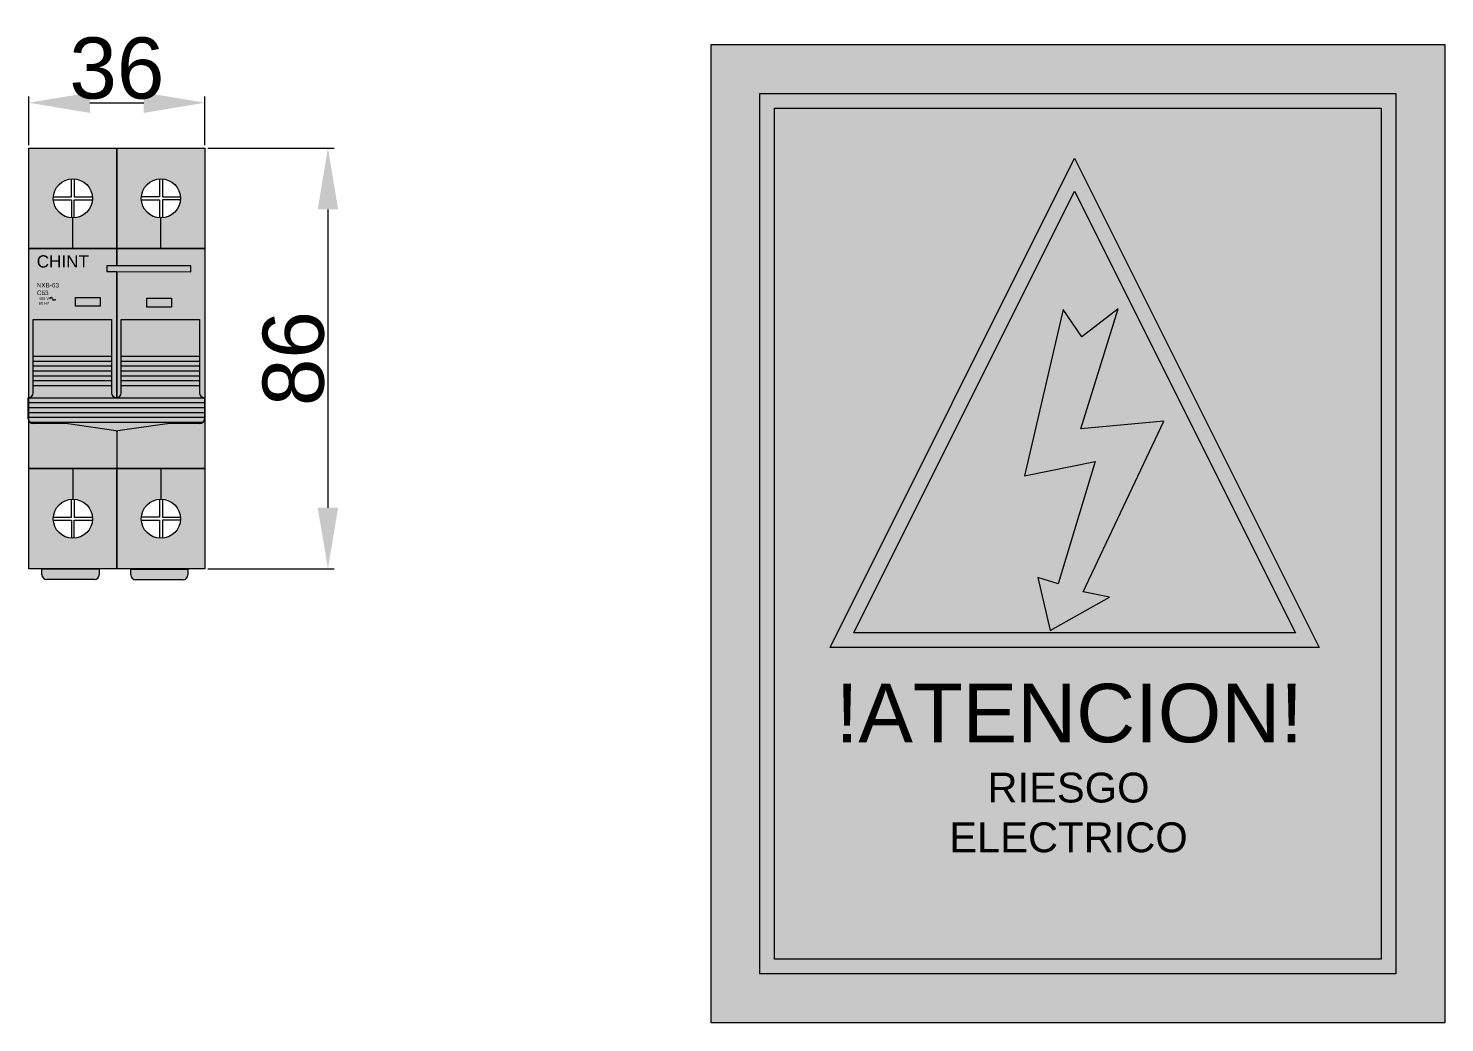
# Model space of a CAD drawing. Header units: millimetres. Extents: x 2499 to 4503, y 2704 to 3691.
# Drawn here: x 3146.3 to 3435.9, y 2704.5 to 2907.8 of the extents above; entities that cross this region are included whole.
import ezdxf

# ---------------------------------------------------------------- set-up
doc = ezdxf.new("R2010")
doc.units = ezdxf.units.MM
doc.layers.add('Imágenes', color=250, linetype='Continuous')
doc.layers.add('Rellenos sólidos', color=7, linetype='Continuous', true_color=0xffffff)
doc.styles.get("Standard").update_dxf_attribs({"font": 'arial.ttf'})
doc.dimstyles.new('ISO-25', dxfattribs={"dimtxt": 2.5, "dimasz": 2.5, "dimexe": 1.25, "dimexo": 0.625, "dimtad": 1, "dimtxsty": 'Standard', "dimcen": 2.5, "dimadec": 0, "dimazin": 0, "dimtfac": 1, "dimtmove": 0, "dimatfit": 3, "dimfxl": 1, "dimarcsym": 0})

# ---------------------------------------------------------------- blocks, each defined once
blk = doc.blocks.new('*D10')
at = {"layer": 'Defpoints', "color": 0, "transparency": 16777216}
for p in [(3182.39, 2892.57), (3146.39, 2883.26), (3182.39, 2883.26)]:
    blk.add_point(p, dxfattribs=at)
at = {"layer": 'Rellenos sólidos', "color": 0, "lineweight": -2, "transparency": 16777216}
for p, q in [((3146.39, 2883.89), (3146.39, 2893.82)), ((3182.39, 2883.89), (3182.39, 2893.82)), ((3158.89, 2892.57), (3169.89, 2892.57))]:
    blk.add_line(p, q, dxfattribs=at)
at = {"layer": 'Rellenos sólidos', "color": 0, "transparency": 16777216}
for points in [[(3158.89, 2894.65), (3158.89, 2890.48), (3146.39, 2892.57)], [(3169.89, 2894.65), (3169.89, 2890.48), (3182.39, 2892.57)]]:
    blk.add_solid(points, dxfattribs=at)
at = {"layer": 'Rellenos sólidos', "color": 0, "transparency": 16777216, "insert": (3164.39, 2899.58), "char_height": 12.5, "attachment_point": 5}
blk.add_mtext('36', dxfattribs=at)
blk = doc.blocks.new('*D11')
at = {"layer": 'Defpoints', "color": 0, "transparency": 16777216}
for p in [(3182.39, 2883.26), (3182.39, 2797.26), (3207.55, 2797.26)]:
    blk.add_point(p, dxfattribs=at)
at = {"layer": 'Rellenos sólidos', "color": 0, "lineweight": -2, "transparency": 16777216}
for p, q in [((3183.02, 2883.26), (3208.8, 2883.26)), ((3207.55, 2870.76), (3207.55, 2809.76)), ((3183.02, 2797.26), (3208.8, 2797.26))]:
    blk.add_line(p, q, dxfattribs=at)
at = {"layer": 'Rellenos sólidos', "color": 0, "transparency": 16777216}
for points in [[(3205.46, 2870.76), (3209.63, 2870.76), (3207.55, 2883.26)], [(3205.46, 2809.76), (3209.63, 2809.76), (3207.55, 2797.26)]]:
    blk.add_solid(points, dxfattribs=at)
at = {"layer": 'Rellenos sólidos', "color": 0, "transparency": 16777216, "insert": (3200.54, 2840.26), "char_height": 12.5, "attachment_point": 5, "rotation": 90}
blk.add_mtext('86', dxfattribs=at)

msp = doc.modelspace()

# ---------------------------------------------------------------- hatches: boundary and pattern name
at = {"layer": 'Imágenes', "transparency": 33554681}
h = msp.add_hatch(color=7, dxfattribs=at)
h.dxf.hatch_style = 1
h.paths.add_polyline_path([(3182.448, 2883.261), (3164.448, 2883.261), (3164.448, 2862.761), (3173.448, 2862.761), (3173.448, 2869.011, -0.4142136), (3169.448, 2873.011, -1), (3177.448, 2873.011, -0.4142136), (3173.448, 2869.011), (3173.448, 2862.761), (3182.448, 2862.761)])
h.paths.add_polyline_path([(3164.448, 2883.261), (3164.373, 2883.261), (3146.448, 2883.261), (3146.448, 2862.761), (3155.448, 2862.761), (3155.448, 2869.011, -0.4142136), (3151.448, 2873.011, -1), (3159.448, 2873.011, -0.4142136), (3155.448, 2869.011), (3155.448, 2862.761), (3164.448, 2862.761)])
h.paths.add_polyline_path([(3182.448, 2862.761), (3164.448, 2862.761), (3164.448, 2859.227), (3179.603, 2859.225), (3179.603, 2858.028), (3164.477, 2858.033), (3164.448, 2858.033), (3164.448, 2832.264, 0.3928548), (3165.346, 2833.231), (3165.346, 2848.261), (3181.346, 2848.261), (3181.346, 2833.231, 0.4550691), (3182.448, 2832.271)])
h.paths.add_polyline_path([(3170.567, 2852.594), (3175.609, 2852.594), (3175.609, 2850.796), (3170.567, 2850.796)], flags=16)
h.paths.add_polyline_path([(3182.346, 2827.931, -0.4142136), (3181.377, 2826.961), (3174.871, 2826.961, 0.0368354), (3174.729, 2826.951), (3164.451, 2825.441), (3164.448, 2817.761), (3182.448, 2817.761)])
h.paths.add_polyline_path([(3164.451, 2825.454, -0.0376382), (3164.267, 2825.468), (3154.489, 2826.951, 0.0372544), (3154.345, 2826.961), (3147.315, 2826.961, -0.2842982), (3146.448, 2827.498), (3146.448, 2817.761), (3164.448, 2817.761)])
h.paths.add_polyline_path([(3164.448, 2817.761), (3155.448, 2817.761), (3155.448, 2811.511, -0.4142136), (3159.448, 2807.511, -1), (3151.448, 2807.511, -0.4142136), (3155.448, 2811.511), (3155.448, 2817.761), (3146.448, 2817.761), (3146.448, 2797.261), (3164.448, 2797.261)])
h.paths.add_polyline_path([(3173.448, 2817.761), (3164.448, 2817.761), (3164.448, 2797.261), (3164.531, 2797.261), (3182.448, 2797.261), (3182.448, 2817.761), (3173.448, 2817.761), (3173.448, 2811.511, -0.4142136), (3177.448, 2807.511, -1), (3169.448, 2807.511, -0.4142136), (3173.448, 2811.511)])
h = msp.add_hatch(color=7, dxfattribs=at)
h.dxf.hatch_style = 1
h.paths.add_polyline_path([(3146.291, 2832.261), (3146.291, 2827.931), (3146.393, 2817.761), (3146.393, 2862.761), (3164.393, 2862.761), (3164.393, 2859.227), (3179.548, 2859.225), (3179.548, 2858.028), (3164.422, 2858.033), (3164.393, 2858.033), (3164.393, 2832.261)])
h.paths.add_polyline_path([(3155.919, 2852.774), (3160.961, 2852.774), (3160.961, 2850.976), (3155.919, 2850.976)], flags=0)
h.paths.add_polyline_path([(3164.393, 2862.761), (3146.393, 2862.761), (3146.393, 2832.264, 0.3928548), (3147.291, 2833.231), (3147.291, 2848.261), (3163.291, 2848.261), (3163.291, 2833.231, 0.4142136), (3164.26, 2832.261), (3164.393, 2832.261), (3164.393, 2858.033), (3162.338, 2858.033), (3162.338, 2859.23), (3164.339, 2859.227), (3164.393, 2859.227)], flags=16)
h.paths.add_polyline_path([(3160.961, 2852.774), (3160.961, 2850.976), (3155.919, 2850.976), (3155.919, 2852.774)], flags=0)
h.paths.add_polyline_path([(3164.393, 2862.761), (3146.393, 2862.761), (3146.393, 2832.264, 0.3928548), (3147.291, 2833.231), (3147.291, 2848.261), (3163.291, 2848.261), (3163.291, 2833.231, 0.4142136), (3164.26, 2832.261), (3164.393, 2832.261), (3164.393, 2858.033), (3179.548, 2858.028), (3179.548, 2859.225), (3164.393, 2859.227)], flags=17)
h = msp.add_hatch(color=7, dxfattribs=at)
h.dxf.hatch_style = 1
h.paths.add_polyline_path([(3146.346, 2831.86), (3146.346, 2827.529), (3146.448, 2817.36), (3146.448, 2862.36), (3164.448, 2862.36), (3164.448, 2858.825), (3179.603, 2858.823), (3179.603, 2857.626), (3164.477, 2857.631), (3164.448, 2857.631), (3164.448, 2831.86)])
h.paths.add_polyline_path([(3155.974, 2852.372), (3161.016, 2852.372), (3161.016, 2850.574), (3155.974, 2850.574)], flags=16)
at = {"layer": 'Imágenes', "true_color": 0x2776bb, "transparency": 33554681}
h = msp.add_hatch(color=152, dxfattribs=at)
h.dxf.hatch_style = 1
h.paths.add_polyline_path([(3163.291, 2848.261), (3147.291, 2848.261), (3147.291, 2840.746), (3163.291, 2840.746)])
h.paths.add_polyline_path([(3163.291, 2840.746), (3147.291, 2840.746), (3147.291, 2839.746), (3163.291, 2839.746)])
h.paths.add_polyline_path([(3179.548, 2859.225), (3164.339, 2859.227), (3162.338, 2859.23), (3162.338, 2858.033), (3164.422, 2858.033), (3179.548, 2858.028)])
h.paths.add_polyline_path([(3163.291, 2839.746), (3147.291, 2839.746), (3147.291, 2833.231, -0.3928548), (3146.393, 2832.264), (3146.393, 2832.261), (3164.26, 2832.261, -0.4142136), (3163.291, 2833.231)])
h.paths.add_polyline_path([(3181.291, 2848.261), (3165.291, 2848.261), (3165.291, 2833.231, -0.3928548), (3164.393, 2832.264), (3164.393, 2832.261), (3182.26, 2832.261, -0.4142136), (3181.291, 2833.231)])
h.paths.add_polyline_path([(3182.291, 2830.261), (3164.364, 2830.261), (3146.393, 2830.261), (3146.393, 2829.261), (3164.448, 2829.261), (3182.291, 2829.261)])
h.paths.add_polyline_path([(3182.291, 2832.261), (3164.26, 2832.261), (3146.393, 2832.261), (3146.393, 2831.261), (3164.446, 2831.261), (3182.291, 2831.261)])
h.paths.add_polyline_path([(3182.291, 2831.261), (3164.364, 2831.261), (3146.393, 2831.261), (3146.393, 2830.261), (3164.447, 2830.261), (3182.291, 2830.261)])
h.paths.add_polyline_path([(3182.291, 2829.261), (3164.448, 2829.261), (3164.365, 2829.261), (3146.393, 2829.261), (3146.393, 2828.261), (3164.449, 2828.261), (3182.291, 2828.261)])
h.paths.add_polyline_path([(3182.291, 2828.261), (3164.449, 2828.261), (3146.393, 2828.261), (3146.393, 2827.498, 0.2842982), (3147.26, 2826.961), (3154.29, 2826.961, -0.0372544), (3154.434, 2826.951), (3164.212, 2825.468, 0.0742221), (3164.574, 2825.467), (3174.674, 2826.951, -0.0368354), (3174.816, 2826.961), (3181.322, 2826.961, 0.4142136), (3182.291, 2827.931)])
at = {"layer": 'Imágenes', "true_color": 0x000000, "transparency": 33554681}
h = msp.add_hatch(color=18, dxfattribs=at)
h.dxf.hatch_style = 1
h.paths.add_polyline_path([(3160.961, 2852.774), (3155.919, 2852.774), (3155.919, 2850.976), (3160.961, 2850.976)])
at = {"layer": 'Imágenes', "transparency": 33554681}
h = msp.add_hatch(color=3, dxfattribs=at)
h.dxf.hatch_style = 1
h.paths.add_polyline_path([(3160.961, 2852.774), (3155.919, 2852.774), (3155.919, 2850.976), (3160.961, 2850.976)])
h.paths.add_polyline_path([(3175.554, 2852.595), (3170.512, 2852.595), (3170.512, 2850.796), (3175.554, 2850.796)])
at = {"layer": 'Imágenes', "true_color": 0x000000, "transparency": 33554681}
h = msp.add_hatch(color=18, dxfattribs=at)
h.dxf.hatch_style = 1
h.paths.add_polyline_path([(3175.554, 2852.595), (3170.512, 2852.595), (3170.512, 2850.796), (3175.554, 2850.796)])
at = {"layer": 'Imágenes', "true_color": 0x2776bb, "transparency": 33554681}
h = msp.add_hatch(color=152, dxfattribs=at)
h.dxf.hatch_style = 1
h.paths.add_polyline_path([(3160.761, 2797.261), (3149.076, 2797.261), (3149.076, 2796.061, 0.4142136), (3150.045, 2795.092), (3159.791, 2795.092, 0.4142136), (3160.761, 2796.061)])
h.paths.add_polyline_path([(3178.935, 2797.217), (3167.251, 2797.217), (3167.251, 2796.017, 0.4142136), (3168.22, 2795.048), (3177.966, 2795.048, 0.4142136), (3178.935, 2796.017)])
at = {"layer": 'Rellenos sólidos', "transparency": 33554681}
h = msp.add_hatch(color=7, dxfattribs=at)
h.dxf.hatch_style = 1
h.paths.add_polyline_path([(3435.893, 2904.485), (3285.893, 2904.485), (3285.893, 2704.485), (3435.893, 2704.485)])
h.paths.add_polyline_path([(3425.893, 2714.485), (3295.893, 2714.485), (3295.893, 2894.485), (3425.893, 2894.485)], flags=16)
h.paths.add_polyline_path([(3422.893, 2891.485), (3422.893, 2717.485), (3298.893, 2717.485), (3298.893, 2891.485)], flags=0)
h.paths.add_polyline_path([(3410.228, 2781.215), (3310.228, 2781.215), (3360.228, 2881.215)], flags=0)
h.paths.add_polyline_path([(3405.374, 2784.215), (3315.082, 2784.215), (3360.228, 2874.507)], flags=0)
h.paths.add_polyline_path([(3369.138, 2850.399), (3361.466, 2825.914), (3378.468, 2827.485), (3361.993, 2792.567), (3367.344, 2791.464), (3355.222, 2784.694), (3352.736, 2795.479), (3356.895, 2794.224), (3364.447, 2819.236), (3349.995, 2816.314), (3357.874, 2850.276), (3361.669, 2844.705)], flags=0)
h.paths.add_polyline_path([(3332.911, 2735.784), (3384.743, 2735.784), (3384.743, 2758.634), (3332.911, 2758.634)], flags=8)
h.paths.add_polyline_path([(3306.96, 2755.074), (3408.481, 2755.074), (3408.481, 2779.702), (3306.96, 2779.702)], flags=8)
at = {"layer": 'Rellenos sólidos', "true_color": 0x000000, "transparency": 33554681}
h = msp.add_hatch(color=18, dxfattribs=at)
h.dxf.hatch_style = 1
h.paths.add_polyline_path([(3425.893, 2894.485), (3295.893, 2894.485), (3295.893, 2714.485), (3425.893, 2714.485)])
h.paths.add_polyline_path([(3422.893, 2891.485), (3422.893, 2717.485), (3298.893, 2717.485), (3298.893, 2891.485)], flags=16)
h.paths.add_polyline_path([(3410.228, 2781.215), (3310.228, 2781.215), (3360.228, 2881.215)], flags=0)
h.paths.add_polyline_path([(3405.374, 2784.215), (3315.082, 2784.215), (3360.228, 2874.507)], flags=0)
h.paths.add_polyline_path([(3369.138, 2850.399), (3361.466, 2825.914), (3378.468, 2827.485), (3361.993, 2792.567), (3367.344, 2791.464), (3355.222, 2784.694), (3352.736, 2795.479), (3356.895, 2794.224), (3364.447, 2819.236), (3349.995, 2816.314), (3357.874, 2850.276), (3361.669, 2844.705)], flags=0)
h.paths.add_polyline_path([(3332.911, 2735.784), (3384.743, 2735.784), (3384.743, 2758.634), (3332.911, 2758.634)], flags=8)
h.paths.add_polyline_path([(3306.96, 2755.074), (3408.481, 2755.074), (3408.481, 2779.702), (3306.96, 2779.702)], flags=8)
at = {"layer": 'Rellenos sólidos', "transparency": 33554681}
h = msp.add_hatch(color=7, dxfattribs=at)
h.dxf.hatch_style = 1
h.paths.add_polyline_path([(3422.893, 2891.485), (3298.893, 2891.485), (3298.893, 2717.485), (3422.893, 2717.485)])
h.paths.add_polyline_path([(3410.228, 2781.215), (3310.228, 2781.215), (3360.228, 2881.215)], flags=16)
h.paths.add_polyline_path([(3405.374, 2784.215), (3315.082, 2784.215), (3360.228, 2874.507)], flags=0)
h.paths.add_polyline_path([(3369.138, 2850.399), (3361.466, 2825.914), (3378.468, 2827.485), (3361.993, 2792.567), (3367.344, 2791.464), (3355.222, 2784.694), (3352.736, 2795.479), (3356.895, 2794.224), (3364.447, 2819.236), (3349.995, 2816.314), (3357.874, 2850.276), (3361.669, 2844.705)], flags=0)
at = {"layer": 'Rellenos sólidos', "true_color": 0x000000, "transparency": 33554681}
h = msp.add_hatch(color=18, dxfattribs=at)
h.dxf.hatch_style = 1
h.paths.add_polyline_path([(3360.228, 2881.215), (3310.228, 2781.215), (3410.228, 2781.215)])
h.paths.add_polyline_path([(3360.228, 2874.507), (3405.374, 2784.215), (3315.082, 2784.215)], flags=16)
h.paths.add_polyline_path([(3357.874, 2850.276), (3361.669, 2844.705), (3369.138, 2850.399), (3361.466, 2825.914), (3378.468, 2827.485), (3361.993, 2792.567), (3367.344, 2791.464), (3355.222, 2784.694), (3352.736, 2795.479), (3356.895, 2794.224), (3364.447, 2819.236), (3349.995, 2816.314)], flags=0)
at = {"layer": 'Rellenos sólidos', "true_color": 0xf1eb1f, "transparency": 33554681}
h = msp.add_hatch(color=2, dxfattribs=at)
h.dxf.hatch_style = 1
h.paths.add_polyline_path([(3360.228, 2874.507), (3315.082, 2784.215), (3405.374, 2784.215)])
h.paths.add_polyline_path([(3357.874, 2850.276), (3361.669, 2844.705), (3369.138, 2850.399), (3361.466, 2825.914), (3378.468, 2827.485), (3361.993, 2792.567), (3367.344, 2791.464), (3355.222, 2784.694), (3352.736, 2795.479), (3356.895, 2794.224), (3364.447, 2819.236), (3349.995, 2816.314)], flags=16)
at = {"layer": 'Rellenos sólidos', "true_color": 0x000000, "transparency": 33554681}
h = msp.add_hatch(color=18, dxfattribs=at)
h.dxf.hatch_style = 1
h.paths.add_polyline_path([(3378.468, 2827.485), (3361.466, 2825.914), (3369.138, 2850.399), (3361.669, 2844.705), (3357.874, 2850.276), (3349.995, 2816.314), (3364.447, 2819.236), (3356.895, 2794.224), (3352.736, 2795.479), (3355.222, 2784.694), (3367.344, 2791.464), (3361.993, 2792.567)])

# ---------------------------------------------------------------- linework, layer by layer
at = {"color": 18, "true_color": 0x000000}
for p, q in [((3146.393, 2883.261), (3164.393, 2883.261)), ((3146.393, 2862.761), (3146.393, 2883.261)), ((3146.393, 2883.261), (3164.4, 2883.261)), ((3146.393, 2797.261), (3146.393, 2883.261)), ((3164.318, 2883.261), (3164.393, 2883.261)), ((3164.318, 2883.261), (3182.393, 2883.261)), ((3164.393, 2883.261), (3164.393, 2862.761)), ((3164.393, 2883.261), (3164.4, 2883.261)), ((3164.393, 2883.261), (3164.393, 2862.761)), ((3164.393, 2862.761), (3164.393, 2883.261)), ((3164.393, 2883.261), (3182.393, 2883.261)), ((3164.393, 2862.761), (3164.393, 2883.261)), ((3182.393, 2883.261), (3182.393, 2862.761)), ((3182.393, 2883.261), (3182.393, 2797.261)), ((3155.093, 2873.311), (3155.093, 2877.011)), ((3155.693, 2877.011), (3155.693, 2873.311)), ((3173.093, 2877.011), (3173.093, 2873.311)), ((3173.693, 2877.011), (3173.693, 2873.311)), ((3151.393, 2873.311), (3155.093, 2873.311)), ((3155.693, 2873.311), (3159.393, 2873.311)), ((3173.093, 2873.311), (3169.393, 2873.311)), ((3173.693, 2873.311), (3177.393, 2873.311)), ((3151.393, 2872.711), (3155.093, 2872.711)), ((3155.093, 2872.711), (3155.093, 2869.011)), ((3155.693, 2869.011), (3155.693, 2872.711)), ((3155.693, 2872.711), (3159.393, 2872.711)), ((3169.393, 2872.711), (3173.093, 2872.711)), ((3173.093, 2872.711), (3173.093, 2869.011)), ((3177.393, 2872.711), (3173.693, 2872.711)), ((3173.693, 2872.711), (3173.693, 2869.011)), ((3155.393, 2862.761), (3155.393, 2869.011)), ((3173.393, 2862.761), (3173.393, 2869.011)), ((3146.393, 2817.761), (3146.393, 2862.761)), ((3146.393, 2862.761), (3164.418, 2862.761)), ((3146.393, 2817.761), (3146.393, 2862.761)), ((3146.393, 2862.761), (3164.393, 2862.761)), ((3164.393, 2862.761), (3146.393, 2862.761)), ((3164.336, 2862.761), (3182.393, 2862.761)), ((3164.336, 2862.761), (3164.393, 2862.761)), ((3164.393, 2862.761), (3164.336, 2862.761)), ((3164.393, 2859.23), (3164.393, 2862.761)), ((3164.393, 2862.761), (3164.418, 2862.761)), ((3164.393, 2862.761), (3164.393, 2859.227)), ((3164.393, 2859.227), (3164.393, 2862.761)), ((3164.393, 2862.761), (3182.393, 2862.761)), ((3164.393, 2862.761), (3164.393, 2859.23)), ((3164.418, 2862.761), (3164.393, 2862.761)), ((3182.393, 2862.761), (3164.393, 2862.761)), ((3182.393, 2862.761), (3182.393, 2817.761)), ((3182.393, 2862.761), (3182.393, 2817.761)), ((3164.393, 2832.261), (3164.393, 2858.033)), ((3164.393, 2858.033), (3164.393, 2832.261)), ((3164.393, 2832.261), (3164.393, 2858.03)), ((3164.393, 2858.03), (3164.393, 2832.261)), ((3147.291, 2833.231), (3147.291, 2848.261)), ((3147.291, 2848.261), (3163.291, 2848.261)), ((3163.291, 2848.261), (3163.291, 2833.231)), ((3165.291, 2833.231), (3165.291, 2848.261)), ((3165.291, 2848.261), (3181.291, 2848.261)), ((3181.291, 2848.261), (3181.291, 2833.231)), ((3146.291, 2827.931), (3146.291, 2832.261)), ((3146.291, 2832.261), (3146.322, 2832.261)), ((3164.26, 2832.261), (3164.322, 2832.261)), ((3164.26, 2832.261), (3164.322, 2832.261)), ((3182.26, 2832.261), (3182.291, 2832.261)), ((3154.29, 2826.961), (3147.26, 2826.961)), ((3164.212, 2825.468), (3154.437, 2826.95)), ((3174.676, 2826.951), (3164.574, 2825.467)), ((3181.322, 2826.961), (3174.816, 2826.961)), ((3164.396, 2825.454), (3164.393, 2817.761)), ((3164.458, 2817.761), (3146.393, 2817.761)), ((3164.393, 2817.761), (3146.393, 2817.761)), ((3146.393, 2817.761), (3164.393, 2817.761)), ((3146.393, 2797.261), (3146.393, 2817.761)), ((3155.393, 2817.761), (3155.393, 2811.511)), ((3182.393, 2817.761), (3164.375, 2817.761)), ((3164.393, 2817.761), (3164.375, 2817.761)), ((3164.375, 2817.761), (3164.393, 2817.761)), ((3182.393, 2817.761), (3164.393, 2817.761)), ((3164.458, 2817.761), (3164.393, 2817.761)), ((3164.393, 2817.761), (3164.393, 2797.261)), ((3164.393, 2817.761), (3164.458, 2817.761)), ((3164.393, 2817.761), (3164.393, 2797.261)), ((3164.393, 2797.261), (3164.393, 2817.761)), ((3164.393, 2817.761), (3182.393, 2817.761)), ((3164.393, 2797.261), (3164.393, 2817.761)), ((3173.393, 2817.761), (3173.393, 2811.511)), ((3182.393, 2817.761), (3182.393, 2797.261)), ((3155.093, 2807.811), (3155.093, 2811.511)), ((3155.693, 2811.511), (3155.693, 2807.811)), ((3173.093, 2811.511), (3173.093, 2807.811)), ((3173.693, 2811.511), (3173.693, 2807.811)), ((3151.393, 2807.811), (3155.093, 2807.811)), ((3151.393, 2807.211), (3155.093, 2807.211)), ((3155.093, 2807.211), (3155.093, 2803.511)), ((3155.693, 2807.811), (3159.393, 2807.811)), ((3155.693, 2803.511), (3155.693, 2807.211)), ((3155.693, 2807.211), (3159.393, 2807.211)), ((3173.093, 2807.811), (3169.393, 2807.811)), ((3169.393, 2807.211), (3173.093, 2807.211)), ((3173.093, 2807.211), (3173.093, 2803.511)), ((3173.693, 2807.811), (3177.393, 2807.811)), ((3177.393, 2807.211), (3173.693, 2807.211)), ((3173.693, 2807.211), (3173.693, 2803.511)), ((3164.393, 2797.261), (3146.393, 2797.261)), ((3164.476, 2797.261), (3146.393, 2797.261)), ((3164.476, 2797.261), (3164.393, 2797.261)), ((3182.393, 2797.261), (3164.393, 2797.261)), ((3182.393, 2797.261), (3164.393, 2797.261))]:
    msp.add_line(p, q, dxfattribs=at)
msp.add_lwpolyline([(3164.422, 2858.033), (3179.548, 2858.028), (3179.548, 2859.225), (3164.339, 2859.227), (3162.338, 2859.23), (3162.338, 2858.033)], close=True, dxfattribs=at)
msp.add_lwpolyline([(3164.26, 2832.261), (3182.291, 2832.261), (3182.291, 2827.931)], dxfattribs=at)
for centre in [(3155.393, 2873.011), (3173.393, 2873.011), (3155.393, 2807.511), (3173.393, 2807.511)]:
    msp.add_circle(centre, 4, dxfattribs=at)
for centre, radius, start, end in [((3146.322, 2833.231), 0.969, 270, 0), ((3164.26, 2833.231), 0.969, 180, 270), ((3164.322, 2833.231), 0.969, 270, 0), ((3182.26, 2833.231), 0.969, 180, 270), ((3147.26, 2827.931), 0.969, 180, 270), ((3154.29, 2825.992), 0.969, 81.29016, 90), ((3174.816, 2825.992), 0.969, 90, 98.27641), ((3181.322, 2827.931), 0.969, 270, 0), ((3164.396, 2826.68), 1.226, 261.37802, 278.35733)]:
    msp.add_arc(centre, radius, start, end, dxfattribs=at)
at = {"layer": 'Imágenes', "color": 18, "true_color": 0x000000}
for p, q in [((3155.919, 2852.774), (3160.961, 2852.774)), ((3155.919, 2850.976), (3155.919, 2852.774)), ((3160.961, 2852.774), (3160.961, 2850.976)), ((3170.512, 2852.595), (3175.554, 2852.595)), ((3170.512, 2850.796), (3170.512, 2852.595)), ((3175.554, 2852.595), (3175.554, 2850.796)), ((3160.961, 2850.976), (3155.919, 2850.976)), ((3175.554, 2850.796), (3170.512, 2850.796)), ((3147.362, 2840.746), (3163.362, 2840.746)), ((3147.362, 2839.746), (3163.362, 2839.746)), ((3147.362, 2838.746), (3163.362, 2838.746)), ((3165.362, 2840.746), (3181.362, 2840.746)), ((3165.362, 2839.746), (3181.362, 2839.746)), ((3165.362, 2838.746), (3181.362, 2838.746)), ((3147.362, 2837.746), (3163.362, 2837.746)), ((3147.362, 2836.746), (3163.362, 2836.746)), ((3147.362, 2835.746), (3163.362, 2835.746)), ((3165.362, 2837.746), (3181.362, 2837.746)), ((3165.362, 2836.746), (3181.362, 2836.746)), ((3165.362, 2835.746), (3181.362, 2835.746)), ((3147.362, 2834.746), (3163.362, 2834.746)), ((3165.362, 2834.746), (3181.362, 2834.746)), ((3146.393, 2832.261), (3164.445, 2832.261)), ((3146.393, 2831.261), (3164.446, 2831.261)), ((3146.393, 2830.261), (3164.447, 2830.261)), ((3164.364, 2831.261), (3182.331, 2831.261)), ((3164.364, 2830.261), (3182.331, 2830.261)), ((3146.393, 2829.261), (3164.448, 2829.261)), ((3146.393, 2828.261), (3164.449, 2828.261)), ((3146.63, 2827.261), (3164.449, 2827.261)), ((3164.365, 2829.261), (3182.331, 2829.261)), ((3164.366, 2828.261), (3182.331, 2828.261)), ((3164.367, 2827.261), (3182.094, 2827.261)), ((3149.076, 2797.261), (3160.761, 2797.261)), ((3149.076, 2796.061), (3149.076, 2797.261)), ((3159.791, 2795.092), (3150.045, 2795.092)), ((3160.761, 2797.261), (3160.761, 2796.061)), ((3167.251, 2797.217), (3178.935, 2797.217)), ((3167.251, 2796.017), (3167.251, 2797.217)), ((3177.966, 2795.048), (3168.22, 2795.048)), ((3178.935, 2797.217), (3178.935, 2796.017))]:
    msp.add_line(p, q, dxfattribs=at)
for centre, radius, start, end in [((3150.949, 2852.466), 0.295, 0, 180), ((3151.539, 2852.466), 0.295, 180, 0), ((3150.045, 2796.061), 0.969, 180, 270), ((3159.791, 2796.061), 0.969, 270, 0), ((3168.22, 2796.017), 0.969, 180, 270), ((3177.966, 2796.017), 0.969, 270, 0)]:
    msp.add_arc(centre, radius, start, end, dxfattribs=at)
at = {"layer": 'Rellenos sólidos', "color": 7}
for points in [[(3285.893, 2904.485), (3435.893, 2904.485), (3435.893, 2704.485), (3285.893, 2704.485)], [(3295.893, 2894.485), (3425.893, 2894.485), (3425.893, 2714.485), (3295.893, 2714.485)], [(3298.893, 2891.485), (3422.893, 2891.485), (3422.893, 2717.485), (3298.893, 2717.485)], [(3360.228, 2881.215), (3410.228, 2781.215), (3310.228, 2781.215)], [(3360.228, 2874.507), (3405.374, 2784.215), (3315.082, 2784.215)]]:
    msp.add_lwpolyline(points, close=True, dxfattribs=at)
msp.add_lwpolyline([(3357.874, 2850.276), (3349.995, 2816.314), (3364.447, 2819.236), (3356.895, 2794.224), (3352.736, 2795.479), (3355.222, 2784.694), (3367.344, 2791.464), (3361.993, 2792.567), (3378.468, 2827.485), (3361.466, 2825.914), (3369.138, 2850.399), (3361.669, 2844.705), (3357.874, 2850.276)], dxfattribs=at)

# ---------------------------------------------------------------- texts
at = {"color": 18, "true_color": 0x000000}
msp.add_text('CHINT', height=2.5, dxfattribs=at).set_placement((3148.013, 2858.881))
at = {"layer": 'Imágenes', "color": 18, "true_color": 0x000000}
for s, height, p in [('NXB-63', 0.9275, (3148.011, 2854.803)), ('C63', 0.9275, (3148.045, 2853.242)), ('400 V', 0.5731, (3148.425, 2852.21)), ('60 HZ', 0.5731, (3148.405, 2851.252))]:
    msp.add_text(s, height=height, dxfattribs=at).set_placement(p)
at = {"layer": 'Rellenos sólidos', "color": 18, "true_color": 0x000000, "attachment_point": 1}
for s, width, gutter_width, insert, char_height in [('!ATENCION!', 101.81174, 59.757, (3311.382, 2773.763), 11.9514), ('\\pxqc;RIESGO\\PELECTRICO', 75.92164, 30.506, (3321.012, 2755.602), 6.10125)]:
    msp.add_mtext_dynamic_manual_height_columns(s, width=width, gutter_width=gutter_width, heights=[0], dxfattribs=dict(at, insert=insert, char_height=char_height))

# ---------------------------------------------------------------- dimensions: what is measured, and where the dimension line sits
at = {"layer": 'Rellenos sólidos', "color": 7}
dim = msp.add_linear_dim(base=(3182.393, 2892.565), p1=(3146.393, 2883.261), p2=(3182.393, 2883.261), dimstyle='ISO-25', override={"dimtxt": 12.5, "dimasz": 12.5}, dxfattribs=at)
dim.commit()
dim.dimension.update_dxf_attribs({"geometry": '*D10', "text_midpoint": (3164.393, 2899.576)})
dim = msp.add_linear_dim(base=(3207.547, 2797.261), p1=(3182.393, 2883.261), p2=(3182.393, 2797.261), angle=90, dimstyle='ISO-25', override={"dimtxt": 12.5, "dimasz": 12.5}, dxfattribs=at)
dim.commit()
dim.dimension.update_dxf_attribs({"geometry": '*D11', "text_midpoint": (3200.54, 2840.261)})

doc.saveas('drawing.dxf')
